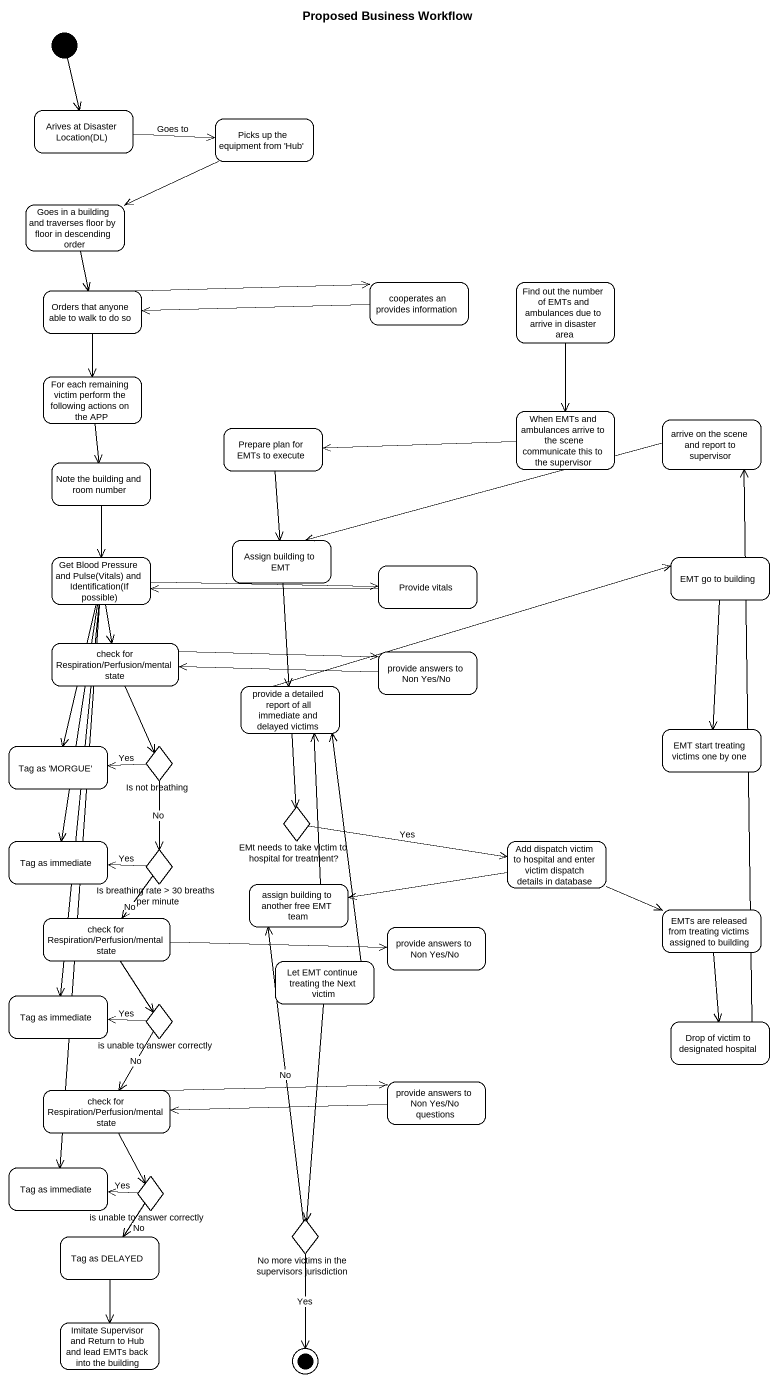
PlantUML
@startuml
title Proposed Business Workflow
hide empty description
state "Arives at Disaster Location(DL)" as Arives_at_Disaster_Location
state "Picks up the equipment from 'Hub'" as Picks_up_the_equipment_from
state "Goes in a building and traverses floor by floor in descending order" as Goes_in_a_building_and
state "Orders that anyone able to walk to do so" as Orders_that_anyone_able_to
state "cooperates an provides information" as cooperates_an_provides
state "Find out the number of EMTs and ambulances due to arrive in disaster area" as Find_out_the_number_of_EMTs
state "For each remaining victim perform the following actions on the APP" as For_each_remaining_victim
state "When EMTs and ambulances arrive to the scene communicate this to the supervisor" as When_EMTs_and_ambulances
state "arrive on the scene and report to supervisor" as arrive_on_the_scene_and
state "Prepare plan for EMTs to execute" as Prepare_plan_for_EMTs_to
state "Note the building and room number" as Note_the_building_and_room
state "Get Blood Pressure and Pulse(Vitals) and Identification(If possible)" as Get_Blood_Pressure_and
state "Assign building to EMT" as Assign_building_to_EMT
state "Provide vitals" as Provide_vitals
state "EMT go to building" as EMT_go_to_building
state "check for Respiration/Perfusion/mental state" as check_for_Respiration
state "provide answers to Non Yes/No" as provide_answers_to_Non_Yes
state "provide a detailed report of all immediate and delayed victims" as provide_a_detailed_report
state "EMT start treating victims one by one" as EMT_start_treating_victims
state "Tag as 'MORGUE'" as Tag_as_MORGUE
state "Is not breathing" as Is_not_breathing <<choice>>
state "EMt needs to take victim to hospital for treatment?" as EMt_needs_to_take_victim_to <<choice>>
state "Tag as immediate" as Tag_as_immediate
state "Add dispatch victim to hospital and enter victim dispatch details in database" as Add_dispatch_victim_to
state "Is breathing rate > 30 breaths per minute" as Is_breathing_rate_30 <<choice>>
state "assign building to another free EMT team" as assign_building_to_another
state "check for Respiration/Perfusion/mental state" as check_for_Respiration_2
state "EMTs are released from treating victims assigned to building" as EMTs_are_released_from
state "Let EMT continue treating the Next victim" as Let_EMT_continue_treating
state "provide answers to Non Yes/No" as provide_answers_to_Non_Yes_2
state "Tag as immediate" as Tag_as_immediate_2
state "is unable to answer correctly" as is_unable_to_answer <<choice>>
state "Drop of victim to designated hospital" as Drop_of_victim_to
state "check for Respiration/Perfusion/mental state" as check_for_Respiration_3
state "provide answers to Non Yes/No questions" as provide_answers_to_Non_Yes_3
state "Tag as immediate" as Tag_as_immediate_3
state "is unable to answer correctly" as is_unable_to_answer_2 <<choice>>
state "No more victims in the supervisors jurisdiction" as No_more_victims_in_the <<choice>>
state "Tag as DELAYED" as Tag_as_DELAYED
state "Imitate Supervisor and Return to Hub and lead EMTs back into the building" as Imitate_Supervisor_and
[*] --> Arives_at_Disaster_Location
Arives_at_Disaster_Location -right-> Picks_up_the_equipment_from : Goes to
Picks_up_the_equipment_from -left-> Goes_in_a_building_and
Goes_in_a_building_and --> Orders_that_anyone_able_to
Orders_that_anyone_able_to -right-> cooperates_an_provides
Orders_that_anyone_able_to --> For_each_remaining_victim
cooperates_an_provides -left-> Orders_that_anyone_able_to
Find_out_the_number_of_EMTs --> When_EMTs_and_ambulances
For_each_remaining_victim --> Note_the_building_and_room
When_EMTs_and_ambulances -left-> Prepare_plan_for_EMTs_to
arrive_on_the_scene_and -left-> Assign_building_to_EMT
Prepare_plan_for_EMTs_to --> Assign_building_to_EMT
Note_the_building_and_room --> Get_Blood_Pressure_and
Get_Blood_Pressure_and -right-> Provide_vitals
Get_Blood_Pressure_and --> check_for_Respiration
Get_Blood_Pressure_and --> Tag_as_MORGUE
Get_Blood_Pressure_and --> Tag_as_immediate
Get_Blood_Pressure_and --> Tag_as_immediate_2
Get_Blood_Pressure_and --> Tag_as_immediate_3
Assign_building_to_EMT --> provide_a_detailed_report
Provide_vitals -left-> Get_Blood_Pressure_and
EMT_go_to_building --> EMT_start_treating_victims
check_for_Respiration -right-> provide_answers_to_Non_Yes
check_for_Respiration --> Is_not_breathing
provide_answers_to_Non_Yes -left-> check_for_Respiration
provide_a_detailed_report -right-> EMT_go_to_building
provide_a_detailed_report --> EMt_needs_to_take_victim_to
Is_not_breathing -left-> Tag_as_MORGUE : Yes
Is_not_breathing --> Is_breathing_rate_30 : No
EMt_needs_to_take_victim_to -right-> Add_dispatch_victim_to : Yes
Add_dispatch_victim_to -left-> assign_building_to_another
Add_dispatch_victim_to -right-> EMTs_are_released_from
Is_breathing_rate_30 -left-> Tag_as_immediate : Yes
Is_breathing_rate_30 --> check_for_Respiration_2 : No
assign_building_to_another -up-> provide_a_detailed_report
check_for_Respiration_2 -right-> provide_answers_to_Non_Yes_2
check_for_Respiration_2 --> is_unable_to_answer
EMTs_are_released_from --> Drop_of_victim_to
Let_EMT_continue_treating -up-> provide_a_detailed_report
Let_EMT_continue_treating --> No_more_victims_in_the
is_unable_to_answer -left-> Tag_as_immediate_2 : Yes
is_unable_to_answer --> check_for_Respiration_3 : No
Drop_of_victim_to -up-> arrive_on_the_scene_and
check_for_Respiration_3 -right-> provide_answers_to_Non_Yes_3
check_for_Respiration_3 --> is_unable_to_answer_2
provide_answers_to_Non_Yes_3 -left-> check_for_Respiration_3
is_unable_to_answer_2 -left-> Tag_as_immediate_3 : Yes
is_unable_to_answer_2 --> Tag_as_DELAYED : No
No_more_victims_in_the -up-> assign_building_to_another : No
Tag_as_DELAYED --> Imitate_Supervisor_and
No_more_victims_in_the --> [*] : Yes
@enduml
